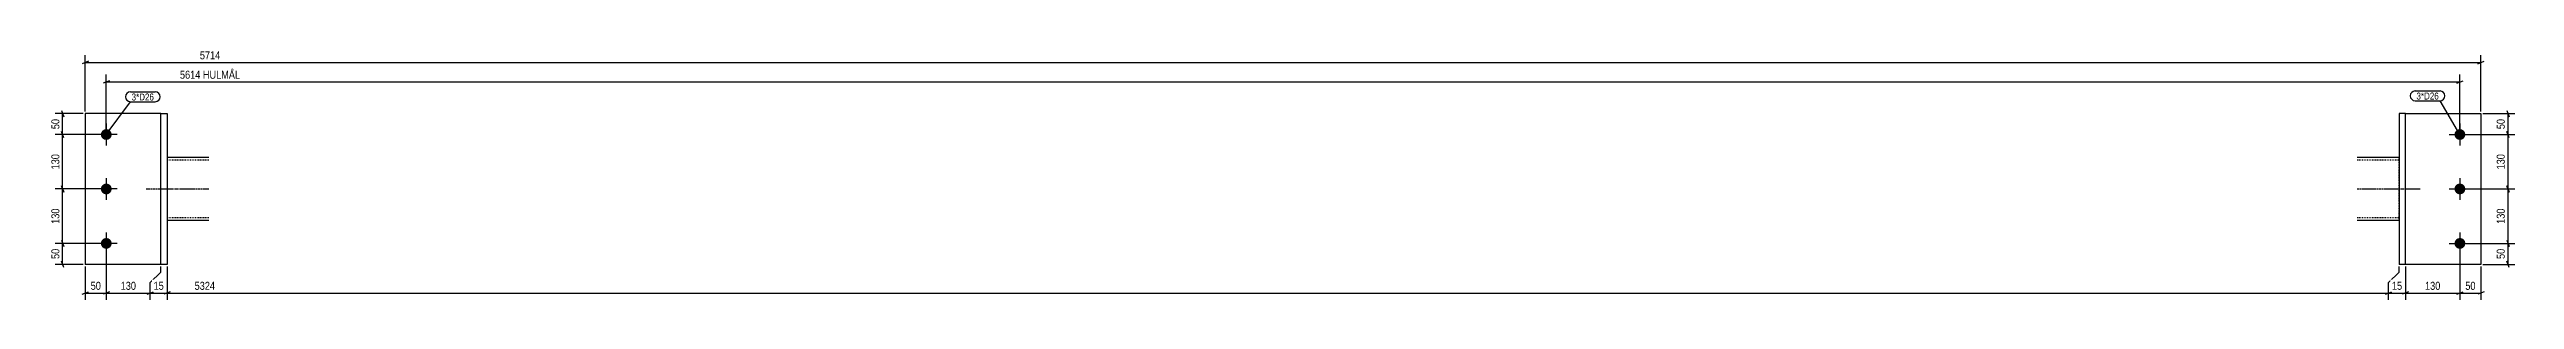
# Model space of a CAD drawing. Header units: millimetres. Extents: x 8 to 17345, y 12 to 610.
# Drawn here: x 8 to 5889, y 12 to 610 of the extents above; entities that cross this region are included whole.
import ezdxf

# ---------------------------------------------------------------- set-up
doc = ezdxf.new("R2010")
doc.units = ezdxf.units.MM
doc.linetypes.add('DXK_LINE_DOT2', pattern=[3.9198, 1.9599, -1.9599])
doc.linetypes.add('DXK_LINE_DOT3', pattern=[5.9187, 2.979, -0.9799, 0.9799, -0.9799])
for name, color, linetype in [('MÅLSÆTNING', 7, 'Continuous'), ('STÅL', 7, 'Continuous'), ('TEKST', 7, 'Continuous')]:
    doc.layers.add(name, color=color, linetype=linetype)
doc.styles.add('Arial Narrow', font='ARIALN.TTF', dxfattribs={"height": 0.2})

msp = doc.modelspace()

# ---------------------------------------------------------------- hatches: boundary and pattern name
at = {"layer": 'STÅL', "linetype": 'Continuous'}
for points in [[(143.9, 393.6, -1), (143.9, 419.6, -1)], [(5757.9, 419.6, -1), (5757.9, 393.6, -1)], [(143.9, 263.6, -1), (143.9, 289.6, -1)], [(5757.9, 289.6, -1), (5757.9, 263.6, -1)], [(143.9, 133.6, -1), (143.9, 159.6, -1)], [(5757.9, 159.6, -1), (5757.9, 133.6, -1)]]:
    msp.add_hatch(color=96, dxfattribs=at).paths.add_polyline_path(points)

# ---------------------------------------------------------------- linework, layer by layer
at = {"layer": 'MÅLSÆTNING', "color": 7, "linetype": 'Continuous'}
for p, q in [((93.9, 461.6), (93.9, 596.3)), ((5807.9, 461.6), (5807.9, 596.3)), ((101.4, 581.6), (86.4, 575.6)), ((151.4, 535.2), (136.4, 529.2)), ((143.9, 411.6), (143.9, 549.9)), ((143.9, 532.2), (5757.9, 532.2)), ((5750.4, 529.2), (5765.4, 535.2)), ((5757.9, 411.6), (5757.9, 549.9)), ((5800.4, 575.6), (5815.4, 581.6)), ((88.9, 456.6), (22, 456.6)), ((36.8, 464.1), (42.8, 449.1)), ((42.8, 399.1), (36.8, 414.1)), ((39.8, 406.6), (39.8, 456.6)), ((5812.9, 456.6), (5888.6, 456.6)), ((5869.6, 464.1), (5875.6, 449.1)), ((5875.6, 399.1), (5869.6, 414.1)), ((5872.6, 406.6), (5872.6, 456.6)), ((138.9, 406.6), (22, 406.6)), ((5762.9, 406.6), (5888.6, 406.6)), ((138.9, 276.6), (22, 276.6)), ((138.9, 276.6), (22, 276.6)), ((36.8, 284.1), (42.8, 269.1)), ((42.8, 269.1), (36.8, 284.1)), ((39.8, 146.6), (39.8, 276.6)), ((5762.9, 276.6), (5888.6, 276.6)), ((5762.9, 276.6), (5888.6, 276.6)), ((5869.6, 284.1), (5875.6, 269.1)), ((5875.6, 269.1), (5869.6, 284.1)), ((5872.6, 146.6), (5872.6, 276.6)), ((138.9, 146.6), (22, 146.6)), ((138.9, 146.6), (22, 146.6)), ((36.8, 154.1), (42.8, 139.1)), ((36.8, 154.1), (42.8, 139.1)), ((39.8, 96.6), (39.8, 146.6)), ((143.9, 141.6), (143.9, 12)), ((143.9, 141.6), (143.9, 12)), ((5757.9, 141.6), (5757.9, 12)), ((5762.9, 146.6), (5888.6, 146.6)), ((5762.9, 146.6), (5888.6, 146.6)), ((5869.6, 154.1), (5875.6, 139.1)), ((5869.6, 154.1), (5875.6, 139.1)), ((5872.6, 96.6), (5872.6, 146.6)), ((88.9, 96.6), (22, 96.6)), ((42.8, 89.1), (36.8, 104.1)), ((93.9, 91.6), (93.9, 12)), ((248.9, 53), (273.9, 78)), ((248.9, 53), (273.9, 78)), ((273.9, 78), (273.9, 91.6)), ((273.9, 78), (273.9, 91.6)), ((288.9, 91.6), (288.9, 12)), ((5587.9, 53), (5612.9, 78)), ((5587.9, 53), (5612.9, 78)), ((5612.9, 78), (5612.9, 91.6)), ((5612.9, 78), (5612.9, 91.6)), ((5627.9, 91.6), (5627.9, 12)), ((5627.9, 91.6), (5627.9, 12)), ((5807.9, 91.6), (5807.9, 12)), ((5812.9, 96.6), (5888.6, 96.6)), ((5875.6, 89.1), (5869.6, 104.1)), ((86.4, 25), (101.4, 31)), ((93.9, 28), (143.9, 28)), ((151.4, 31), (136.4, 25)), ((143.9, 28), (248.9, 28)), ((241.4, 25), (256.4, 31)), ((248.9, 12), (248.9, 53)), ((248.9, 12), (248.9, 53)), ((248.9, 28), (288.9, 28)), ((296.4, 31), (281.4, 25)), ((5580.4, 25), (5595.4, 31)), ((5580.4, 25), (5595.4, 31)), ((5587.9, 12), (5587.9, 53)), ((5587.9, 12), (5587.9, 53)), ((5587.9, 28), (5627.9, 28)), ((5635.4, 31), (5620.4, 25)), ((5635.4, 31), (5620.4, 25)), ((5750.4, 25), (5765.4, 31)), ((5757.9, 28), (5807.9, 28)), ((5815.4, 31), (5800.4, 25))]:
    msp.add_line(p, q, dxfattribs=at)
at = {"layer": 'STÅL', "color": 2, "linetype": 'Continuous'}
for p, q in [((93.9, 456.6), (93.9, 96.6)), ((273.9, 456.6), (93.9, 456.6)), ((273.9, 96.6), (273.9, 456.6)), ((273.9, 456.6), (288.9, 456.6)), ((288.9, 456.6), (288.9, 96.6)), ((5627.9, 456.6), (5612.9, 456.6)), ((5612.9, 456.6), (5612.9, 96.6)), ((5627.9, 456.6), (5807.9, 456.6)), ((5627.9, 96.6), (5627.9, 456.6)), ((5807.9, 456.6), (5807.9, 96.6)), ((388.9, 351.6), (288.9, 351.6)), ((5612.9, 351.6), (5512.9, 351.6)), ((388.9, 201.6), (288.9, 201.6)), ((5612.9, 201.6), (5512.9, 201.6)), ((273.9, 96.6), (93.9, 96.6)), ((288.9, 96.6), (273.9, 96.6)), ((5627.9, 96.6), (5612.9, 96.6)), ((5807.9, 96.6), (5627.9, 96.6))]:
    msp.add_line(p, q, dxfattribs=at)
at = {"layer": 'STÅL', "color": 96, "linetype": 'Continuous'}
for p, q in [((143.9, 432.6), (143.9, 380.6)), ((5757.9, 432.6), (5757.9, 380.6)), ((169.9, 406.6), (117.9, 406.6)), ((5731.9, 406.6), (5783.9, 406.6)), ((143.9, 302.6), (143.9, 250.6)), ((5757.9, 302.6), (5757.9, 250.6)), ((169.9, 276.6), (117.9, 276.6)), ((5731.9, 276.6), (5783.9, 276.6)), ((169.9, 146.6), (117.9, 146.6)), ((143.9, 172.6), (143.9, 120.6)), ((5731.9, 146.6), (5783.9, 146.6)), ((5757.9, 172.6), (5757.9, 120.6))]:
    msp.add_line(p, q, dxfattribs=at)
at = {"layer": 'STÅL', "color": 7, "linetype": 'DXK_LINE_DOT2'}
for p, q in [((273.9, 96.6), (273.9, 456.6)), ((5627.9, 96.6), (5627.9, 456.6)), ((288.9, 351.6), (288.9, 201.6)), ((388.9, 345.6), (288.9, 345.6)), ((5612.9, 345.6), (5512.9, 345.6)), ((5612.9, 201.6), (5612.9, 351.6)), ((388.9, 207.6), (288.9, 207.6)), ((5612.9, 207.6), (5512.9, 207.6))]:
    msp.add_line(p, q, dxfattribs=at)
at = {"layer": 'STÅL', "color": 7, "linetype": 'DXK_LINE_DOT3'}
for p, q in [((238.9, 276.6), (388.9, 276.6)), ((5512.9, 276.6), (5662.9, 276.6))]:
    msp.add_line(p, q, dxfattribs=at)

# ---------------------------------------------------------------- next in the draw order: wipeouts: each hides what was drawn before it
at = {"color": 0}
for points, layer in [([(5586.3, 535.9), (5586.3, 563.9), (315.6, 563.9), (315.6, 535.9)], 'MÅLSÆTNING'), ([(36, 447.8), (8, 447.8), (8, 415.4), (36, 415.4)], 'MÅLSÆTNING'), ([(5868.8, 447.8), (5840.8, 447.8), (5840.8, 415.4), (5868.8, 415.4)], 'MÅLSÆTNING'), ([(36, 233.9), (8, 233.9), (8, 189.3), (36, 189.3)], 'MÅLSÆTNING'), ([(5868.8, 233.9), (5840.8, 233.9), (5840.8, 189.3), (5868.8, 189.3)], 'MÅLSÆTNING'), ([(36, 137.8), (8, 137.8), (8, 105.4), (36, 105.4)], 'MÅLSÆTNING'), ([(5868.8, 137.8), (5840.8, 137.8), (5840.8, 105.4), (5868.8, 105.4)], 'MÅLSÆTNING'), ([(218.7, 31.7), (218.7, 59.7), (174.2, 59.7), (174.2, 31.7)], 'MÅLSÆTNING'), ([(5799.1, 31.7), (5799.1, 59.7), (5766.7, 59.7), (5766.7, 31.7)], 'MÅLSÆTNING'), ([(257.6, 487.9), (257.6, 505.4), (204.3, 505.4), (204.3, 487.9)], 'TEKST'), ([(5707.5, 490.2), (5707.5, 507.7), (5654.2, 507.7), (5654.2, 490.2)], 'TEKST')]:
    msp.add_wipeout(points, dxfattribs=at).dxf.layer = layer

# ---------------------------------------------------------------- next in the draw order: linework, layer by layer
at = {"layer": 'MÅLSÆTNING', "color": 7, "linetype": 'Continuous'}
for p, q in [((93.9, 578.6), (5807.9, 578.6)), ((42.8, 399.1), (36.8, 414.1)), ((5875.6, 399.1), (5869.6, 414.1)), ((138.9, 406.6), (22, 406.6)), ((39.8, 276.6), (39.8, 406.6)), ((5762.9, 406.6), (5888.6, 406.6)), ((5872.6, 276.6), (5872.6, 406.6)), ((5757.9, 141.6), (5757.9, 12)), ((151.4, 31), (136.4, 25)), ((241.4, 25), (256.4, 31)), ((5627.9, 28), (5757.9, 28)), ((5750.4, 25), (5765.4, 31))]:
    msp.add_line(p, q, dxfattribs=at)

# ---------------------------------------------------------------- next in the draw order: texts
at = {"layer": 'MÅLSÆTNING', "color": 3, "style": 'Arial Narrow'}
for s, height, p in [('5614 HULMÅL', 19.089, (319.6, 539.9)), ('130', 19.09, (178.2, 35.8)), ('50', 19.09, (5770.7, 35.8))]:
    msp.add_text(s, height=height, dxfattribs=at).set_placement(p)
for s, p in [('50', (32, 419.4)), ('50', (5864.8, 419.4)), ('130', (32, 193.3)), ('130', (5864.8, 193.3)), ('50', (32, 109.4)), ('50', (5864.8, 109.4))]:
    msp.add_text(s, height=19.09, rotation=90.00021, dxfattribs=at).set_placement(p)

# ---------------------------------------------------------------- next in the draw order: wipeouts: each hides what was drawn before it
at = {"color": 0}
for points in [[(257.6, 487.9), (257.6, 505.4), (204.3, 505.4), (204.3, 487.9)], [(5707.5, 490.2), (5707.5, 507.7), (5654.2, 507.7), (5654.2, 490.2)]]:
    msp.add_wipeout(points, dxfattribs=at).dxf.layer = 'TEKST'

# ---------------------------------------------------------------- next in the draw order: linework, layer by layer
at = {"layer": 'TEKST', "color": 7, "linetype": 'Continuous'}
for p, q in [((143.9, 406.6), (201.3, 484.9)), ((201.3, 508.4), (260.6, 508.4)), ((201.3, 484.9), (260.6, 484.9)), ((5651.2, 510.7), (5710.5, 510.7)), ((5651.2, 487.2), (5710.5, 487.2)), ((5757.9, 406.6), (5710.5, 487.2))]:
    msp.add_line(p, q, dxfattribs=at)
for centre, start, end in [((201.3, 496.7), 90, 270), ((260.6, 496.7), 270, 90), ((5651.2, 499), 90, 270), ((5710.5, 499), 270, 90)]:
    msp.add_arc(centre, 11.7, start, end, dxfattribs=at)

# ---------------------------------------------------------------- next in the draw order: texts
at = {"layer": 'TEKST', "color": 3, "style": 'Arial Narrow'}
for p in [(204.3, 487.9), (5654.2, 490.2)]:
    msp.add_text('3*D26', height=16.7, dxfattribs=at).set_placement(p)

# ---------------------------------------------------------------- next in the draw order: wipeouts: each hides what was drawn before it
at = {"color": 0}
for points in [[(5538.8, 582.3), (5538.8, 610.3), (363.1, 610.3), (363.1, 582.3)], [(36, 363.9), (8, 363.9), (8, 319.3), (36, 319.3)], [(5868.8, 363.9), (5840.8, 363.9), (5840.8, 319.3), (5868.8, 319.3)], [(135.1, 31.7), (135.1, 59.7), (102.7, 59.7), (102.7, 31.7)], [(285.1, 31.7), (285.1, 59.7), (252.7, 59.7), (252.7, 31.7)], [(5715.2, 31.7), (5715.2, 59.7), (5670.7, 59.7), (5670.7, 31.7)]]:
    msp.add_wipeout(points, dxfattribs=at).dxf.layer = 'MÅLSÆTNING'

# ---------------------------------------------------------------- next in the draw order: linework, layer by layer
at = {"layer": 'MÅLSÆTNING', "color": 7, "linetype": 'Continuous'}
for p, q in [((288.9, 91.6), (288.9, 12)), ((296.4, 31), (281.4, 25)), ((288.9, 28), (5587.9, 28))]:
    msp.add_line(p, q, dxfattribs=at)

# ---------------------------------------------------------------- next in the draw order: texts
at = {"layer": 'MÅLSÆTNING', "color": 3, "style": 'Arial Narrow'}
for s, p in [('5714', (367.1, 586.3)), ('50', (106.7, 35.8)), ('15', (256.7, 35.8)), ('130', (5674.7, 35.8))]:
    msp.add_text(s, height=19.09, dxfattribs=at).set_placement(p)
for p in [(32, 323.3), (5864.8, 323.3)]:
    msp.add_text('130', height=19.09, rotation=90.00021, dxfattribs=at).set_placement(p)

# ---------------------------------------------------------------- next in the draw order: wipeouts: each hides what was drawn before it
at = {"color": 0}
for points in [[(5526.3, 31.7), (5526.3, 59.7), (350.6, 59.7), (350.6, 31.7)], [(5624.1, 31.7), (5624.1, 59.7), (5591.7, 59.7), (5591.7, 31.7)]]:
    msp.add_wipeout(points, dxfattribs=at).dxf.layer = 'MÅLSÆTNING'

# ---------------------------------------------------------------- next in the draw order: texts
at = {"layer": 'MÅLSÆTNING', "color": 3, "style": 'Arial Narrow'}
for s, p in [('5324', (354.6, 35.8)), ('15', (5595.7, 35.8))]:
    msp.add_text(s, height=19.09, dxfattribs=at).set_placement(p)

doc.saveas('drawing.dxf')
